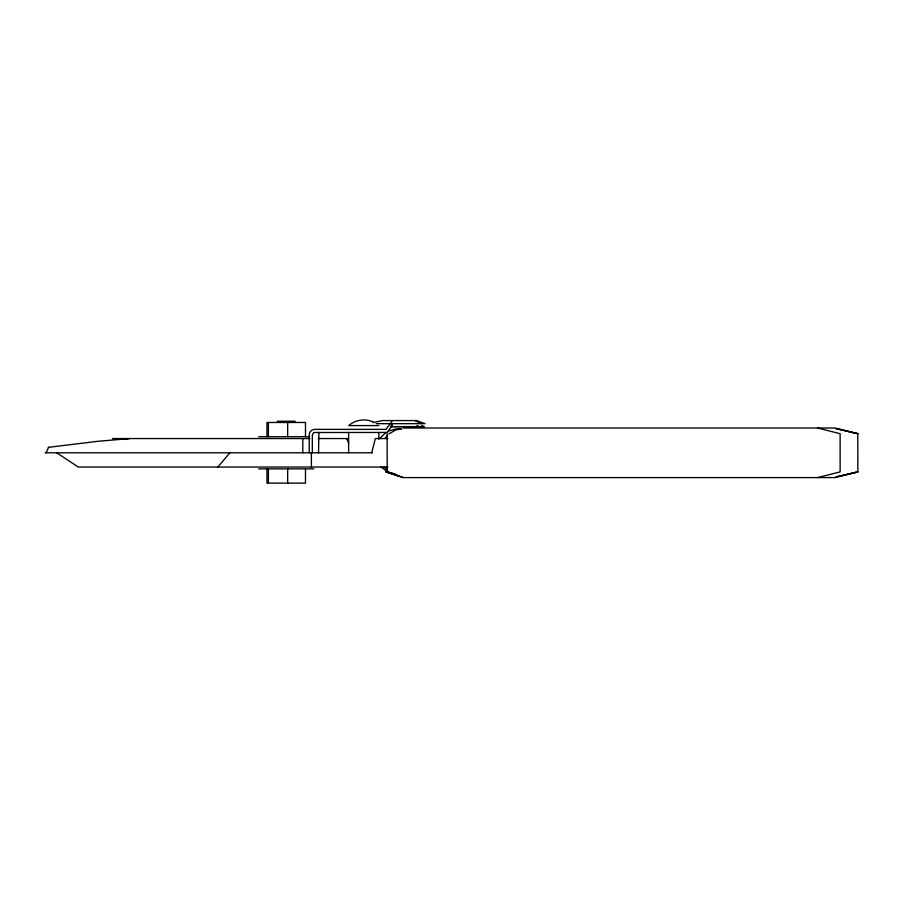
<?xml version="1.0" encoding="UTF-8"?>
<svg xmlns="http://www.w3.org/2000/svg" width="903" height="903" viewBox="0 0 903 903"><rect width="100%" height="100%" fill="white"/><g stroke="black" fill="none" stroke-linecap="round" stroke-linejoin="round"><path stroke-width="1.35" d="M371.697 452.798L375.377 438.553L387.929 438.553M391.642 425.584L391.259 426.588L392.331 423.676M46.121 452.798L48.638 447.312L97.874 441.296L130.021 438.553M392.41 420.572L386.01 429.376L314.707 429.376A5.644 5.474 -90 0 0 309.232 435.02L309.232 452.798M385.254 437.932L386.89 435.833M380.276 437.932L386.078 432.345M217.871 467.043L229.859 452.798M388.787 433.971L395.672 429.975L400.909 428.869M349.698 424.726C356.245 419.681 365.534 418.405 373.074 421.938M388.437 431.013L396.293 428.869L401.779 429.139M817.678 477.585L840.129 471.885L840.129 433.7L817.678 428.011M390.694 426.205L391.721 425.979L387.353 432.458L314.391 432.492A2.878 2.506 -89.4 0 0 313.51 432.819L312.314 435.122L312.314 452.798M373.176 422.548L382.59 420.572L416.543 420.572L425.076 423.676L376.179 423.676M122.526 439.276L128.35 438.553M48.638 447.312L48.344 447.47M318.917 432.458L318.533 452.798M421.645 425.742L424.038 426.577L421.566 426.634M420.414 426.656L424.038 426.577M392.049 426.656L421.712 426.634M420.572 426.656L391.417 426.622M277.323 421.227L295.134 421.227M348.626 425.584L378.865 425.584M403.178 428.011L835.128 428.011L857.782 433.7L857.85 471.885L835.128 477.585L403.178 477.585L385.976 471.885M258.642 436.725L308.589 436.725M112.435 438.553L309.842 438.553M318.262 438.553L348.039 438.553M45.15 452.798L372.329 452.798M387.974 467.043L78.268 467.043L56.731 452.798M258.642 468.871L313.815 468.871M395.458 474.03L387.94 472.043L380.761 466.874M385.694 471.885L397.58 475.689M399.363 476.163L387.206 471.885L387.127 433.7M387.748 471.885L403.178 477.585M414.883 420.572L421.396 423.676M416.926 425.471L419.071 426.679M387.556 470.057L383.696 466.874M346.583 438.553L348.761 443.294M378.865 432.458L378.865 439.242M348.626 432.458L348.626 452.798M311.388 452.798L311.388 467.043M305.485 436.725L305.485 422.48L266.972 422.48L266.972 436.725M305.485 468.871L305.485 483.116L266.972 483.116L266.972 468.871M302.821 438.553L302.821 452.798M287.662 422.48L287.662 436.725M287.662 468.871L287.662 483.116M268.405 422.48L268.405 436.725M268.405 468.871L268.405 483.116M857.85 471.885L835.952 476.965L857.782 471.885M857.782 433.7L835.952 428.62L857.85 433.7"/></g></svg>
